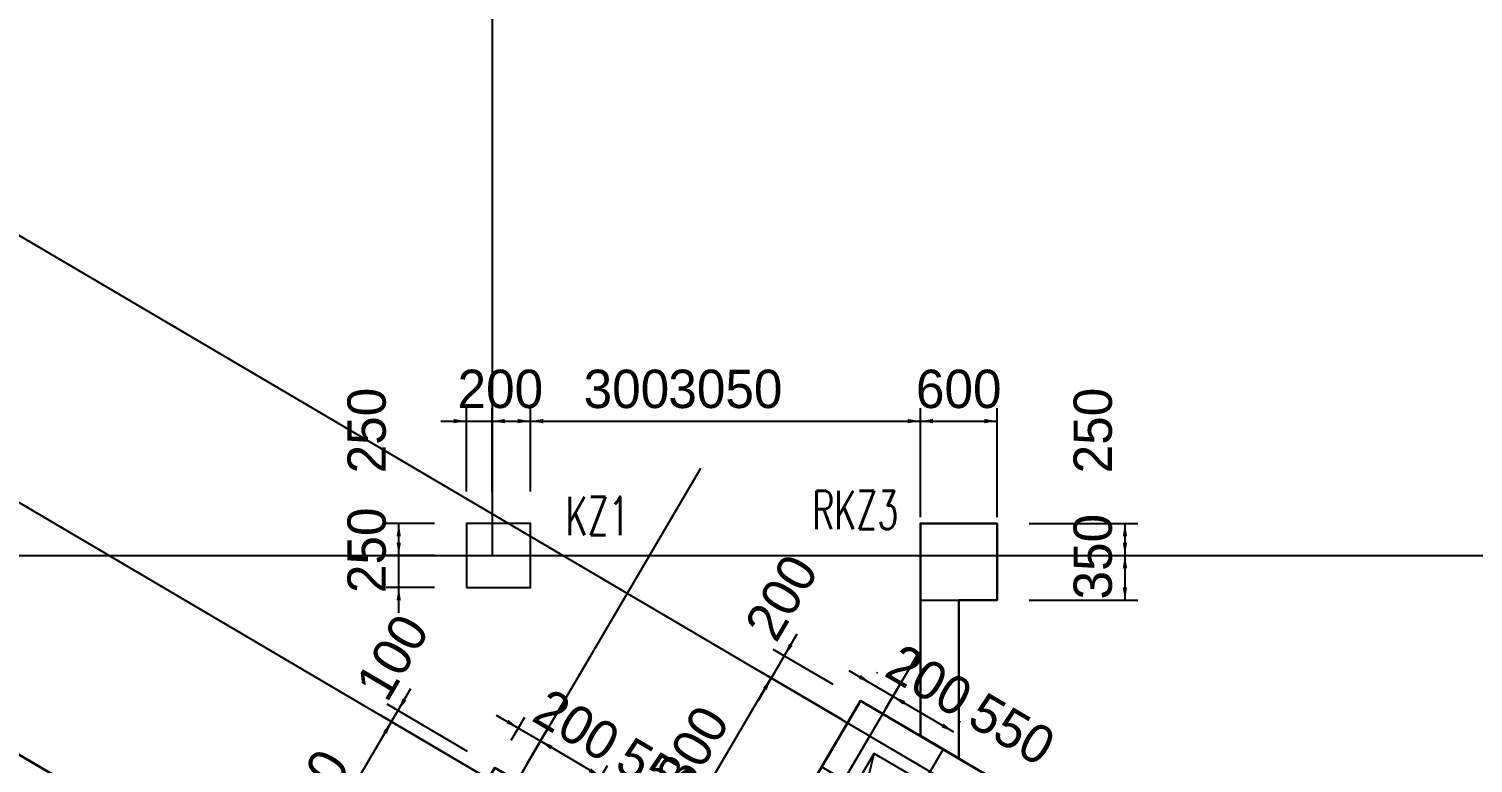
# Model space of a CAD drawing. Extents: x 387171 to 699106, y 11966 to 245688.
# Drawn here: x 595486 to 606781, y 188464 to 194205 of the extents above; entities that cross this region are included whole.
import ezdxf

# ---------------------------------------------------------------- set-up
doc = ezdxf.new("R2010")
doc.units = 0
doc.header["$LTSCALE"] = 100
doc.header["$MEASUREMENT"] = 0
for name, color, linetype in [('b边缘构件', 235, 'Continuous'), ('COLU', 7, 'Continuous'), ('DIM', 3, 'Continuous'), ('DOTE', 253, 'Continuous'), ('NUM', 7, 'Continuous'), ('wall-主楼', 2, 'Continuous'), ('Y阴影', 254, 'Continuous'), ('小尺寸', 4, 'Continuous'), ('网格', 253, 'Continuous'), ('边缘构件标注', 1, 'Continuous')]:
    doc.layers.add(name, color=color, linetype=linetype)
doc.styles.get("Standard").update_dxf_attribs({"font": 'standard'})
doc.styles.add('tk', font='tk')
doc.dimstyles.get("Standard").update_dxf_attribs({"dimtxt": 300, "dimasz": 100, "dimexe": 100, "dimexo": 250, "dimgap": 100, "dimtad": 0, "dimtoh": 1, "dimdec": 0, "dimdsep": 46, "dimcen": 0.09, "dimclrt": 7, "dimadec": 0, "dimazin": 0, "dimtfac": 1, "dimtdec": 4, "dimtofl": 0, "dimtmove": 0, "dimatfit": 3, "dimfxl": 1, "dimtolj": 1, "dimtzin": 0, "dimarcsym": 0})

# ---------------------------------------------------------------- blocks, each defined once
blk = doc.blocks.new('*D495')
at = {"layer": '小尺寸', "color": 0, "linetype": 'ByBlock', "lineweight": -2}
for p, q in [((597410, 187236), (598322, 188788)), ((599037, 188367), (598236, 188839)), ((597522, 187170), (597324, 187287))]:
    blk.add_line(p, q, dxfattribs=at)
for points in [[(598322, 188788), (598286, 188693), (598257, 188710)], [(597410, 187236), (597446, 187331), (597475, 187314)]]:
    blk.add_solid(points, dxfattribs=at)
at = {"layer": '小尺寸', "color": 7, "linetype": 'Continuous', "lineweight": -2, "insert": (597650, 188139), "char_height": 300, "width": 690, "attachment_point": 5, "rotation": 59.5454, "style": 'tk'}
blk.add_mtext('1800', dxfattribs=at)
blk = doc.blocks.new('*D1304')
at = {"layer": '小尺寸', "color": 0, "linetype": 'ByBlock', "lineweight": -2}
for p, q in [((598221, 188615), (598474, 189047)), ((598916, 188555), (598287, 188925)), ((599037, 188367), (598236, 188839))]:
    blk.add_line(p, q, dxfattribs=at)
for points in [[(598373, 188874), (598409, 188969), (598438, 188952)], [(598322, 188788), (598286, 188693), (598257, 188710)]]:
    blk.add_solid(points, dxfattribs=at)
at = {"layer": '小尺寸', "color": 7, "linetype": 'Continuous', "lineweight": -2, "insert": (598329, 189292), "char_height": 300, "width": 476.67, "attachment_point": 5, "rotation": 59.5454, "style": 'tk'}
blk.add_mtext('100', dxfattribs=at)
blk = doc.blocks.new('*D2342')
at = {"layer": '小尺寸', "color": 0, "linetype": 'ByBlock', "lineweight": -2}
for p, q in [((599141, 188840), (599658, 188536)), ((599258, 188644), (599364, 188824)), ((599380, 188456), (599537, 188723))]:
    blk.add_line(p, q, dxfattribs=at)
for points in [[(599314, 188738), (599219, 188775), (599236, 188803)], [(599486, 188637), (599581, 188601), (599564, 188572)]]:
    blk.add_solid(points, dxfattribs=at)
at = {"layer": '小尺寸', "color": 7, "linetype": 'Continuous', "lineweight": -2, "insert": (599769, 188760), "char_height": 300, "width": 566.67, "attachment_point": 5, "rotation": 329.5454, "style": 'tk'}
blk.add_mtext('200', dxfattribs=at)
blk = doc.blocks.new('*D2232')
at = {"layer": '小尺寸', "color": 0, "linetype": 'ByBlock', "lineweight": -2}
for p, q in [((599380, 188456), (599537, 188723)), ((599486, 188637), (599960, 188358)), ((599904, 188264), (600011, 188444))]:
    blk.add_line(p, q, dxfattribs=at)
for points in [[(599486, 188637), (599581, 188601), (599564, 188572)], [(599960, 188358), (599865, 188394), (599882, 188423)]]:
    blk.add_solid(points, dxfattribs=at)
at = {"layer": '小尺寸', "color": 7, "linetype": 'Continuous', "lineweight": -2, "insert": (600417, 188379), "char_height": 300, "width": 566.67, "attachment_point": 5, "rotation": 329.5454, "style": 'tk'}
blk.add_mtext('550', dxfattribs=at)
blk = doc.blocks.new('*D3584')
at = {"layer": '小尺寸', "color": 0, "linetype": 'ByBlock', "lineweight": -2}
for p, q in [((600380, 187578), (601292, 189130)), ((601846, 188804), (601206, 189180)), ((600287, 187632), (600294, 187629))]:
    blk.add_line(p, q, dxfattribs=at)
for points in [[(601292, 189130), (601256, 189035), (601227, 189052)], [(600380, 187578), (600416, 187673), (600445, 187656)]]:
    blk.add_solid(points, dxfattribs=at)
at = {"layer": '小尺寸', "color": 7, "linetype": 'Continuous', "lineweight": -2, "insert": (600621, 188481), "char_height": 300, "width": 690, "attachment_point": 5, "rotation": 59.5454, "style": 'tk'}
blk.add_mtext('1800', dxfattribs=at)
blk = doc.blocks.new('*D4486')
at = {"layer": '小尺寸', "color": 0, "linetype": 'ByBlock', "lineweight": -2}
for p, q in [((601191, 188957), (601495, 189474)), ((601775, 189078), (601307, 189353)), ((601846, 188804), (601206, 189180))]:
    blk.add_line(p, q, dxfattribs=at)
for points in [[(601394, 189302), (601430, 189397), (601459, 189380)], [(601292, 189130), (601256, 189035), (601227, 189052)]]:
    blk.add_solid(points, dxfattribs=at)
at = {"layer": '小尺寸', "color": 7, "linetype": 'Continuous', "lineweight": -2, "insert": (601372, 189759), "char_height": 300, "width": 566.67, "attachment_point": 5, "rotation": 59.5454, "style": 'tk'}
blk.add_mtext('200', dxfattribs=at)
blk = doc.blocks.new('*D4079')
at = {"layer": '小尺寸', "color": 0, "linetype": 'ByBlock', "lineweight": -2}
for p, q in [((601899, 189189), (602416, 188885)), ((602117, 189166), (602122, 189174)), ((602188, 188893), (602294, 189073))]:
    blk.add_line(p, q, dxfattribs=at)
for points in [[(602071, 189088), (601977, 189124), (601993, 189153)], [(602244, 188986), (602338, 188950), (602321, 188921)]]:
    blk.add_solid(points, dxfattribs=at)
at = {"layer": '小尺寸', "color": 7, "linetype": 'Continuous', "lineweight": -2, "insert": (602527, 189110), "char_height": 300, "width": 566.67, "attachment_point": 5, "rotation": 329.5454, "style": 'tk'}
blk.add_mtext('200', dxfattribs=at)
blk = doc.blocks.new('*D259')
at = {"layer": '小尺寸', "color": 0, "linetype": 'ByBlock', "lineweight": -2}
for p, q in [((602188, 188893), (602294, 189073)), ((602244, 188986), (602718, 188708)), ((602764, 188786), (602768, 188794))]:
    blk.add_line(p, q, dxfattribs=at)
for points in [[(602244, 188986), (602338, 188950), (602321, 188921)], [(602718, 188708), (602623, 188744), (602640, 188773)]]:
    blk.add_solid(points, dxfattribs=at)
at = {"layer": '小尺寸', "color": 7, "linetype": 'Continuous', "lineweight": -2, "insert": (603175, 188729), "char_height": 300, "width": 566.67, "attachment_point": 5, "rotation": 329.5454, "style": 'tk'}
blk.add_mtext('550', dxfattribs=at)
blk = doc.blocks.new('*D2075')
at = {"layer": 'DIM', "color": 0, "linetype": 'ByBlock', "lineweight": -2}
for p, q in [((598908, 190588), (598908, 191238)), ((599108, 190588), (599108, 191238)), ((598708, 191138), (599308, 191138))]:
    blk.add_line(p, q, dxfattribs=at)
for points in [[(598908, 191138), (598808, 191121), (598808, 191155)], [(599108, 191138), (599208, 191155), (599208, 191121)]]:
    blk.add_solid(points, dxfattribs=at)
at = {"layer": 'DIM', "color": 7, "linetype": 'Continuous', "lineweight": -2, "insert": (599173, 191388), "char_height": 300, "width": 566.67, "attachment_point": 5, "style": 'tk'}
blk.add_mtext('200', dxfattribs=at)
blk = doc.blocks.new('*D2867')
at = {"layer": 'DIM', "color": 0, "linetype": 'ByBlock', "lineweight": -2}
for p, q in [((599108, 190588), (599108, 191238)), ((599408, 190588), (599408, 191238)), ((599108, 191138), (599408, 191138))]:
    blk.add_line(p, q, dxfattribs=at)
for points in [[(599108, 191138), (599208, 191155), (599208, 191121)], [(599408, 191138), (599308, 191121), (599308, 191155)]]:
    blk.add_solid(points, dxfattribs=at)
at = {"layer": 'DIM', "color": 7, "linetype": 'Continuous', "lineweight": -2, "insert": (600159, 191388), "char_height": 300, "width": 566.67, "attachment_point": 5, "style": 'tk'}
blk.add_mtext('300', dxfattribs=at)
blk = doc.blocks.new('*D2590')
at = {"layer": 'DIM', "color": 0, "linetype": 'ByBlock', "lineweight": -2}
for p, q in [((598379, 189638), (598379, 190288)), ((598658, 190088), (598279, 190088)), ((598658, 189838), (598279, 189838))]:
    blk.add_line(p, q, dxfattribs=at)
for points in [[(598379, 190088), (598362, 190188), (598395, 190188)], [(598379, 189838), (598395, 189738), (598362, 189738)]]:
    blk.add_solid(points, dxfattribs=at)
at = {"layer": 'DIM', "color": 7, "linetype": 'Continuous', "lineweight": -2, "insert": (598129, 190128), "char_height": 300, "width": 566.67, "attachment_point": 5, "rotation": 90, "style": 'tk'}
blk.add_mtext('250', dxfattribs=at)
blk = doc.blocks.new('*D2459')
at = {"layer": 'DIM', "color": 0, "linetype": 'ByBlock', "lineweight": -2}
for p, q in [((598658, 190338), (598279, 190338)), ((598379, 190088), (598379, 190338)), ((598658, 190088), (598279, 190088))]:
    blk.add_line(p, q, dxfattribs=at)
for points in [[(598379, 190338), (598395, 190238), (598362, 190238)], [(598379, 190088), (598362, 190188), (598395, 190188)]]:
    blk.add_solid(points, dxfattribs=at)
at = {"layer": 'DIM', "color": 7, "linetype": 'Continuous', "lineweight": -2, "insert": (598129, 191064), "char_height": 300, "width": 566.67, "attachment_point": 5, "rotation": 90, "style": 'tk'}
blk.add_mtext('250', dxfattribs=at)
blk = doc.blocks.new('*D1600')
at = {"layer": 'DIM', "color": 0, "linetype": 'ByBlock', "lineweight": -2}
for p, q in [((602458, 190388), (602458, 191238)), ((603058, 190388), (603058, 191238)), ((602458, 191138), (603058, 191138))]:
    blk.add_line(p, q, dxfattribs=at)
for points in [[(602458, 191138), (602558, 191155), (602558, 191121)], [(603058, 191138), (602958, 191121), (602958, 191155)]]:
    blk.add_solid(points, dxfattribs=at)
at = {"layer": 'DIM', "color": 7, "linetype": 'Continuous', "lineweight": -2, "insert": (602758, 191388), "char_height": 300, "width": 556.67, "attachment_point": 5, "style": 'tk'}
blk.add_mtext('600', dxfattribs=at)
blk = doc.blocks.new('*D1483')
at = {"layer": 'DIM', "color": 0, "linetype": 'ByBlock', "lineweight": -2}
for p, q in [((603308, 190338), (604158, 190338)), ((604058, 190338), (604058, 190088)), ((603308, 190088), (604158, 190088))]:
    blk.add_line(p, q, dxfattribs=at)
for points in [[(604058, 190338), (604075, 190238), (604041, 190238)], [(604058, 190088), (604041, 190188), (604075, 190188)]]:
    blk.add_solid(points, dxfattribs=at)
at = {"layer": 'DIM', "color": 7, "linetype": 'Continuous', "lineweight": -2, "insert": (603808, 191064), "char_height": 300, "width": 566.67, "attachment_point": 5, "rotation": 90, "style": 'tk'}
blk.add_mtext('250', dxfattribs=at)
blk = doc.blocks.new('*D2397')
at = {"layer": 'DIM', "color": 0, "linetype": 'ByBlock', "lineweight": -2}
for p, q in [((603308, 190088), (604158, 190088)), ((604058, 190088), (604058, 189738)), ((603308, 189738), (604158, 189738))]:
    blk.add_line(p, q, dxfattribs=at)
for points in [[(604058, 190088), (604075, 189988), (604041, 189988)], [(604058, 189738), (604041, 189838), (604075, 189838)]]:
    blk.add_solid(points, dxfattribs=at)
at = {"layer": 'DIM', "color": 7, "linetype": 'Continuous', "lineweight": -2, "insert": (603808, 190078), "char_height": 300, "width": 566.67, "attachment_point": 5, "rotation": 90, "style": 'tk'}
blk.add_mtext('350', dxfattribs=at)
blk = doc.blocks.new('*D4410')
at = {"layer": 'DIM', "color": 0, "linetype": 'ByBlock', "lineweight": -2}
for p, q in [((599408, 190977), (599408, 191238)), ((602458, 190977), (602458, 191238)), ((599408, 191138), (602458, 191138))]:
    blk.add_line(p, q, dxfattribs=at)
for points in [[(599408, 191138), (599508, 191155), (599508, 191121)], [(602458, 191138), (602358, 191121), (602358, 191155)]]:
    blk.add_solid(points, dxfattribs=at)
at = {"layer": 'DIM', "color": 7, "linetype": 'Continuous', "lineweight": -2, "insert": (600933, 191388), "char_height": 300, "width": 780, "attachment_point": 5, "style": 'tk'}
blk.add_mtext('3050', dxfattribs=at)

msp = doc.modelspace()

# ---------------------------------------------------------------- hatches: boundary and pattern name
at = {"layer": 'Y阴影'}
h = msp.add_hatch(dxfattribs=at)
h.set_pattern_fill('ANSI31', color=256, scale=25, angle=-30.45463, style=0)
h.set_pattern_definition([])
h.paths.add_polyline_path([(601990.7, 188951), (601686.6, 188433.8), (601945.2, 188281.7), (602097.3, 188540.3), (602485.2, 188312.2), (602637.2, 188570.8)], flags=0)

# ---------------------------------------------------------------- linework, layer by layer
at = {"color": 6, "lineweight": 30}
msp.add_lwpolyline([(619424.8, 174407.9), (609339.1, 180338.1), (604597.9, 183125.8), (605510.2, 184677.5), (603613.8, 185792.6), (604576.8, 187430.4), (601990.7, 188951), (601027.7, 187313.1), (599131.2, 188428.2), (598218.9, 186876.6), (590719.2, 191286.2)], dxfattribs=at)
at = {"color": 3, "lineweight": 30}
msp.add_lwpolyline([(602458.1, 188676.2), (602458.1, 190337.9), (603058.1, 190337.9), (603058.1, 189737.9), (602758.1, 189737.9), (602758.1, 188499.8), (602458.1, 188676.2)], dxfattribs=at)
at = {"layer": 'b边缘构件'}
msp.add_lwpolyline([(601990.7, 188951), (601686.6, 188433.8), (601945.2, 188281.7), (602097.3, 188540.3), (602485.2, 188312.2), (602637.2, 188570.8), (601990.7, 188951)], dxfattribs=at)
at = {"layer": 'COLU'}
for points in [[(598908.1, 189837.9), (599408.1, 189837.9), (599408.1, 190337.9), (598908.1, 190337.9)], [(602458.1, 189737.9), (603058.1, 189737.9), (603058.1, 190337.9), (602458.1, 190337.9)]]:
    msp.add_lwpolyline(points, close=True, dxfattribs=at)
at = {"layer": 'DOTE'}
for p, q in [((599108.1, 238913.1), (599108.1, 190087.9)), ((591333.7, 194985.1), (636237, 168582.9)), ((590421.3, 193433.4), (605287.1, 184692.6)), ((600739.3, 190768.5), (596515.9, 183585.7)), ((534043.3, 190087.9), (664518.6, 190087.9)), ((602445.9, 189330.6), (599628.8, 184539.5))]:
    msp.add_line(p, q, dxfattribs=at)
at = {"layer": 'wall-主楼'}
msp.add_lwpolyline([(601990.7, 188951), (601027.7, 187313.1), (600553.6, 187591.9), (600401.5, 187333.3), (601134.2, 186902.5), (602097.3, 188540.3), (602485.2, 188312.2), (602637.2, 188570.8)], close=True, dxfattribs=at)
at = {"layer": '网格'}
msp.add_line((601402.8, 187556.6), (602061.7, 188677.2), dxfattribs=at)
at = {"layer": '边缘构件标注', "color": 200}
msp.add_line((601960, 187976), (602097.3, 188540.3), dxfattribs=at)

# ---------------------------------------------------------------- texts
at = {"layer": 'NUM', "color": 150, "width": 0.7}
msp.add_text('RKZ3', height=300, dxfattribs=at).set_placement((601612.6, 190292.7))
at = {"layer": 'NUM', "color": 200, "width": 0.7}
msp.add_text('KZ1', height=300, dxfattribs=at).set_placement((599683.5, 190246.3))

# ---------------------------------------------------------------- dimensions: what is measured, and where the dimension line sits
at = {"layer": 'DIM', "color": 200}
for p1, p2, distance, picture, middle in [((598908.1, 190337.9), (599108.1, 190337.9), 800, '*D2075', (598690, 191387.9)), ((599108.1, 190337.9), (599408.1, 190337.9), 800, '*D2867', (599626.1, 191387.9)), ((598908.1, 190087.9), (598908.1, 190337.9), 529.5, '*D2459', (598128.5, 190556)), ((598908.1, 189837.9), (598908.1, 190087.9), 529.5, '*D2590', (598128.5, 189619.9))]:
    dim = msp.add_aligned_dim(p1=p1, p2=p2, distance=distance, dimstyle='Standard', dxfattribs=at)
    dim.commit()
    dim.dimension.update_dxf_attribs({"geometry": picture, "text_midpoint": middle})
for base, p1, p2, picture, middle in [((602458.1, 191137.9), (599408.1, 190726.7), (602458.1, 190726.7), '*D4410', (600933.1, 191387.9)), ((603058.1, 191137.9), (602458.1, 190137.9), (603058.1, 190137.9), '*D1600', (602758.1, 191387.9))]:
    dim = msp.add_linear_dim(base=base, p1=p1, p2=p2, dimstyle='Standard', dxfattribs=at)
    dim.commit()
    dim.dimension.update_dxf_attribs({"geometry": picture, "text_midpoint": middle})
for base, p1, p2, picture, middle in [((604058.1, 190087.9), (603058.1, 190337.9), (603058.1, 190087.9), '*D1483', (603808.1, 190556)), ((604058.1, 189737.9), (603058.1, 190087.9), (603058.1, 189737.9), '*D2397', (603808.1, 189519.9))]:
    dim = msp.add_linear_dim(base=base, p1=p1, p2=p2, angle=270, dimstyle='Standard', dxfattribs=at)
    dim.commit()
    dim.dimension.update_dxf_attribs({"geometry": picture, "text_midpoint": middle})
at = {"layer": '小尺寸'}
for base, p1, p2, angle, picture, middle in [((601393.6, 189302.1), (602061.7, 188677.2), (601990.7, 188951), 59.54537, '*D4486', (601127.4, 189342.6)), ((598372.9, 188874.1), (599252.9, 188240.6), (599131.2, 188428.2), 59.54537, '*D1304', (598132, 188957.7)), ((602243.6, 188986.4), (601990.7, 188951), (602061.7, 188677.2), 329.54537, '*D4079', (602110, 189355)), ((601292.2, 189129.7), (600502.9, 187505.7), (602061.7, 188677.2), 59.54537, '*D3584', (600620.5, 188480.6)), ((599485.9, 188636.9), (599131.2, 188428.2), (599252.9, 188240.6), 329.54537, '*D2342', (599352.4, 189005.4)), ((602717.7, 188707.7), (602061.7, 188677.2), (602637.2, 188570.8), 329.54537, '*D259', (602607.3, 189062.6)), ((598322.2, 188787.9), (597737.2, 187043.8), (599252.9, 188240.6), 59.54537, '*D495', (597650.5, 188138.8)), ((599960, 188358.1), (599252.9, 188240.6), (599777.7, 188048.1), 329.54537, '*D2232', (599849.7, 188713))]:
    dim = msp.add_linear_dim(base=base, p1=p1, p2=p2, angle=angle, dimstyle='Standard', dxfattribs=at)
    dim.commit()
    dim.dimension.update_dxf_attribs({"geometry": picture, "text_midpoint": middle})

doc.saveas('drawing.dxf')
